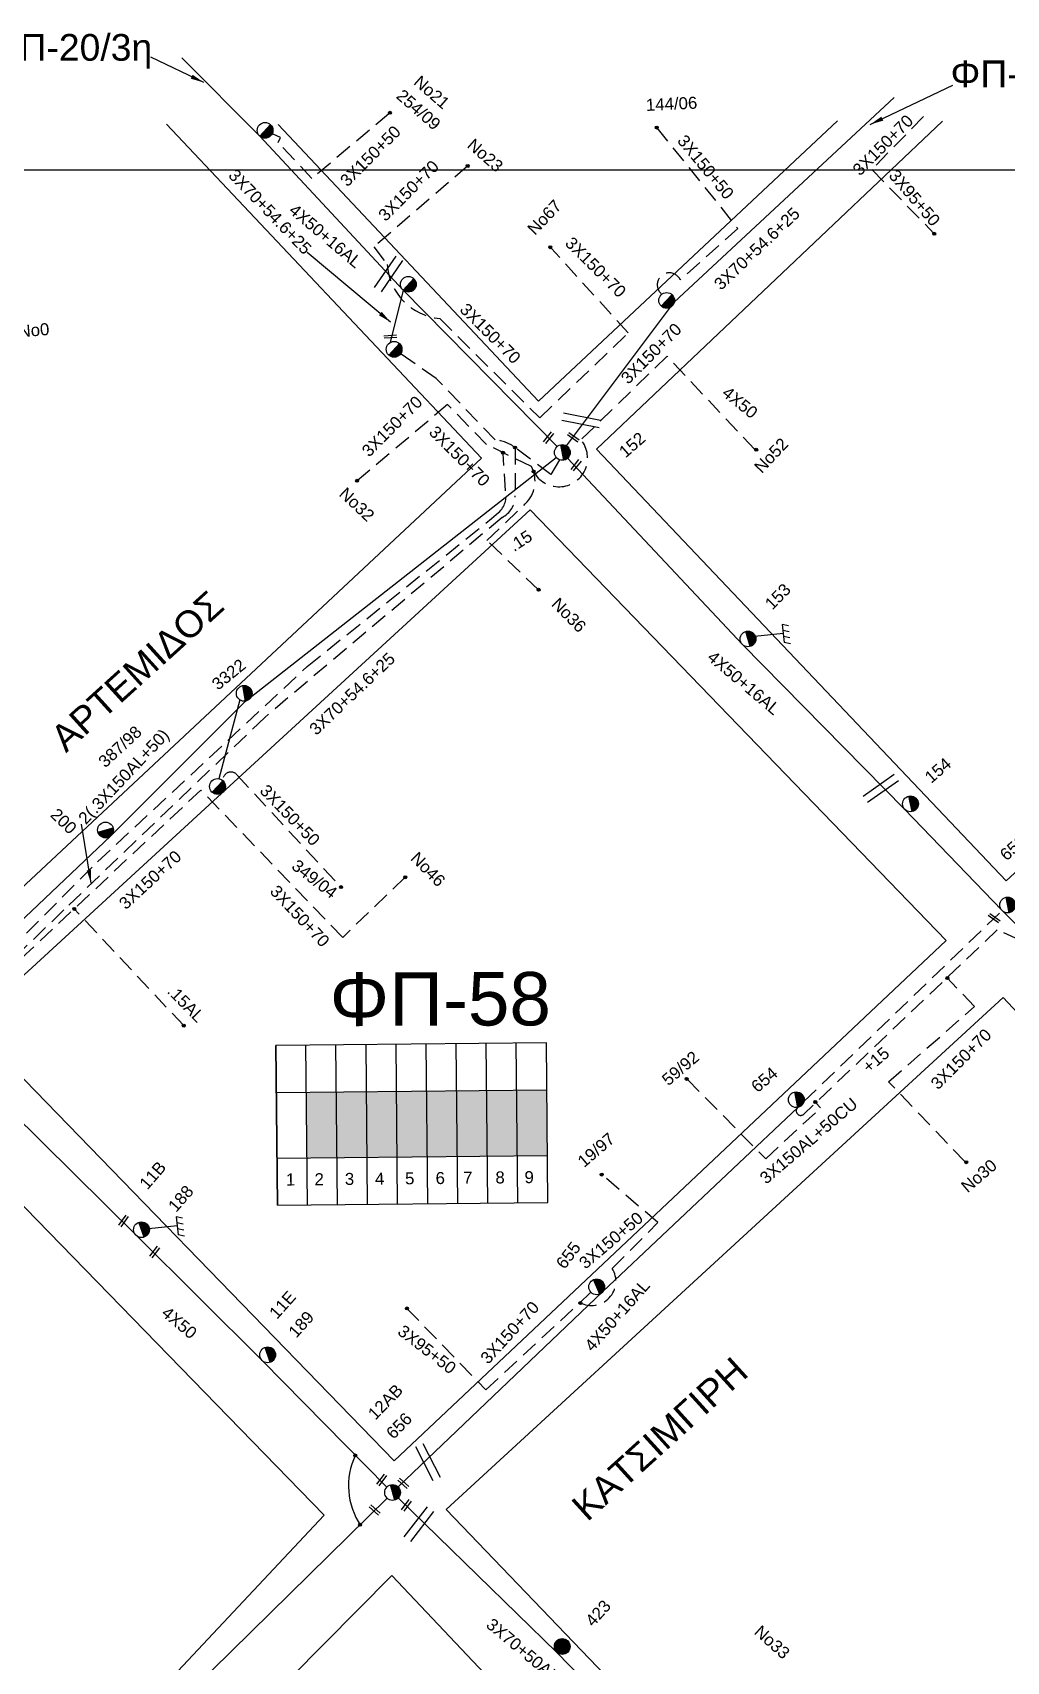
# Model space of a CAD drawing. Header units: millimetres. Extents: x 745 to 5694, y 762 to 3401.
# Drawn here: x 2179.9 to 2325.7, y 1668.1 to 1912.1 of the extents above; entities that cross this region are included whole.
import ezdxf
from ezdxf.enums import TextEntityAlignment as Align

# ---------------------------------------------------------------- set-up
doc = ezdxf.new("R2010")
doc.units = ezdxf.units.MM
doc.linetypes.add('DASHED', pattern=[19.05, 12.7, -6.35])
for name, color, linetype in [('Άγνωστα', 7, 'Continuous'), ('Ασφαλειοκιβώτια Χ.Τ 9 αναχωρήσεων', 7, 'Continuous'), ('Γείωση', 7, 'Continuous'), ('Γυμνά εναέρια ΧΤ και ΦΟΠ (3Φ)   4x50+16AL', 7, 'Continuous'), ('Επιγραφές - Σχήματα', 7, 'Continuous'), ('Καλώδια ΧΤ   3x150AL+50CU', 7, 'DASHED'), ('Μηχανική τομή', 7, 'Continuous'), ('Στύλος Ξύλινος', 7, 'Continuous'), ('Στύλος Ξύλινος @ 1', 7, 'Continuous'), ('Στύλος ΦΜ', 7, 'Continuous'), ('Στύλος ΦΜ @ 1', 7, 'Continuous'), ('Συνδέσεις', 7, 'Continuous'), ('Συνεστραμμένα ΧΤ   3x70+54.6+25 AL', 7, 'SYN_LINE'), ('Τομή', 7, 'Continuous'), ('Υπόβαθρο ΔΕΗ', 7, 'Continuous'), ('Υπόγεια Καλώδια Δικτύου ΧΤ   .15', 7, 'DASHED')]:
    doc.layers.add(name, color=color, linetype=linetype)
doc.styles.add('arial', font='ARIAL.TTF')
doc.styles.get("Standard").update_dxf_attribs({"font": 'ARIAL.TTF'})
doc.linetypes.add('SYN_LINE', pattern='A,0.5,-0.0001,["/\\/\\/\\/",Standard,S=0.1,R=0,X=0,Y=-0.05],-0.25', length=0.7501)
doc.dimstyles.new('ISO-25', dxfattribs={"dimtxt": 2.5, "dimasz": 2.5, "dimexe": 1.25, "dimexo": 0.625, "dimtad": 1, "dimtxsty": 'Standard', "dimcen": 2.5, "dimadec": 0, "dimazin": 0, "dimtfac": 1, "dimtmove": 0, "dimatfit": 3, "dimfxl": 1, "dimarcsym": 0})

# ---------------------------------------------------------------- blocks, each defined once
blk = doc.blocks.new('ΥΠΑΡΧΩΝ ΤΣΙΜΕΝΤΕΝΙΟΣ ΣΤΥΛΟΣ')
at = {"layer": 'Στύλος ΦΜ'}
blk.add_hatch(color=256, dxfattribs=at).paths.add_polyline_path([(-1.29, -2.28, 0.574793), (2.62, 0, 0.268822), (1.3, 2.27)])
blk.add_line((-1.29, -2.28), (1.3, 2.27), dxfattribs=at)
blk.add_circle((0, 0), 2.62, dxfattribs=at)
at = {"layer": 'Στύλος ΦΜ', "flags": 4}
for tag, p in [('ΑΡΙΘΜΟΣ', (-4.68, 8.05)), ('ΤΥΠΟΣ', (-4.91, 3.03))]:
    blk.add_attdef(tag, p, '', height=4, dxfattribs=at)
blk = doc.blocks.new('ΥΠΑΡΧΩΝ ΞΥΛΙΝΟΣ ΣΤΥΛΟΣ')
at = {"layer": 'Στύλος Ξύλινος'}
h = blk.add_hatch(color=7, dxfattribs=at)
h.paths.add_polyline_path([(-2.62, 0, 0.270008), (-1.29, -2.28), (1.3, 2.27, 0.576266)])
h.paths.add_polyline_path([(-1.29, -2.28, 0.574793), (2.62, 0, 0.268822), (1.3, 2.27)])
at = {"layer": 'Στύλος Ξύλινος', "color": 7}
blk.add_line((-1.29, -2.28), (1.3, 2.27), dxfattribs=at)
blk.add_circle((0, 0), 2.62, dxfattribs=at)
at = {"layer": 'Στύλος Ξύλινος', "flags": 4}
for tag, p in [('ΑΡΙΘΜΟΣ', (-4.91, 8.6)), ('ΤΥΠΟΣ', (-4.85, 3.39))]:
    blk.add_attdef(tag, p, '', height=4, dxfattribs=at)
blk = doc.blocks.new('_ΣΥΝΔΕΣΗ')
at = {"layer": 'Συνδέσεις', "linetype": 'SYN_LINE', "ltscale": 40}
blk.add_hatch(color=256, dxfattribs=at).paths.add_polyline_path([(0.5, -0.01, 1), (-0.5, -0.01, 1)])
at = {"layer": 'Συνδέσεις'}
blk.add_circle((0, -0.01), 0.5, dxfattribs=at)
blk = doc.blocks.new('ΑΣΦΑΛΕΙΟΚΙΒΩΤΙΟ ΥΠΟΣΤΑΘΜΟΥ 9 ΑΝΑΧΩΡΗΣΕΩΝ')
at = {"layer": 'Ασφαλειοκιβώτια Χ.Τ 9 αναχωρήσεων', "ltscale": 40}
for p, q in [((-23.8, 40.36), (24.02, 40.36)), ((-9.72, 40.36), (-9.72, -40.64)), ((9.94, 40.36), (9.94, -40.64)), ((-23.8, 31.36), (24.02, 31.36)), ((-23.8, 22.36), (24.02, 22.36)), ((-23.8, 13.36), (24.02, 13.36)), ((-23.8, 4.36), (24.02, 4.36)), ((-23.8, -4.64), (24.02, -4.64)), ((-23.8, -13.64), (24.02, -13.64)), ((-23.8, -22.64), (24.02, -22.64)), ((-23.8, -31.64), (24.02, -31.64))]:
    blk.add_line(p, q, dxfattribs=at)
at = {"layer": 'Ασφαλειοκιβώτια Χ.Τ 9 αναχωρήσεων'}
blk.add_lwpolyline([(-23.8, -40.64), (24.02, -40.64), (24.02, 40.36), (-23.8, 40.36)], close=True, dxfattribs=at)
for s, p in [('1', (-17.96, 37.74)), ('2', (-17.96, 29.17)), ('3', (-17.96, 20.09)), ('4', (-17.96, 11.07)), ('5', (-17.96, 2.06)), ('6', (-17.96, -7.08)), ('7', (-17.96, -15.32)), ('8', (-17.96, -25)), ('9', (-17.96, -33.7))]:
    blk.add_text(s, height=3.6, rotation=270, dxfattribs=at).set_placement(p)
at = {"layer": 'Ασφαλειοκιβώτια Χ.Τ 9 αναχωρήσεων', "ltscale": 40}
for tag, height, p in [('ΟΝΟΜΑ', 5, (-0.16, 44.31)), ('ΚΕΙΜΕΝΟ 1', 2, (17.06, 35.59)), ('ΚΕΙΜΕΝΟ 2', 2, (17.06, 26.88)), ('ΚΕΙΜΕΝΟ 3', 2, (17.06, 17.69)), ('ΚΕΙΜΕΝΟ 4', 2, (17.06, 8.71)), ('ΚΕΙΜΕΝΟ 5', 2, (17.06, -0.13)), ('ΚΕΙΜΕΝΟ 6', 2, (17.06, -9.05)), ('ΚΕΙΜΕΝΟ 7', 2, (17.06, -18.13)), ('ΚΕΙΜΕΝΟ 8', 2, (17.06, -26.85)), ('ΚΕΙΜΕΝΟ 9', 2, (17.06, -35.99)), ('ΣΧ', 2, (-0.1, -42.64))]:
    blk.add_attdef(tag, text='', height=height, dxfattribs=at).set_placement(p, align=Align.MIDDLE_CENTER)
blk = doc.blocks.new('ΤΟΜΗ')
at = {"layer": 'Τομή', "ltscale": 40}
for p, q in [((-5.68, 0), (5.68, 0)), ((5.68, -2.33), (-5.68, -2.33))]:
    blk.add_line(p, q, dxfattribs=at)
blk = doc.blocks.new('ΜΗΧΑΝΙΚΗ ΤΟΜΗ')
at = {"layer": 'Μηχανική τομή', "ltscale": 40}
for p, q in [((-1.89, 0.78), (1.89, 0.78)), ((1.89, 0), (-1.89, 0))]:
    blk.add_line(p, q, dxfattribs=at)
blk = doc.blocks.new('ΓΕΙΩΣΗ')
at = {"layer": 'Γείωση', "ltscale": 40}
for p, q in [((-2.34, 11.45), (-3, 9.45)), ((-0.34, 11.45), (-1, 9.45)), ((1.66, 11.45), (1, 9.45)), ((3.66, 11.45), (3, 9.45)), ((0, 9.45), (0, 0))]:
    blk.add_line(p, q, dxfattribs=at)
blk.add_lwpolyline([(-3, 9.45), (3, 9.45)], dxfattribs=at)

msp = doc.modelspace()

# ---------------------------------------------------------------- hatches: boundary and pattern name
at = {"layer": 'Άγνωστα', "ltscale": 0.2}
for color, points in [(27, [(2220.88, 1753.38), (2220.98, 1743.55), (2225.48, 1743.6), (2225.38, 1753.42)]), (7, [(2225.48, 1743.6), (2229.98, 1743.64), (2229.88, 1753.47), (2225.38, 1753.42)]), (6, [(2225.38, 1753.42), (2225.48, 1743.6), (2229.98, 1743.64), (2229.88, 1753.47)]), (85, [(2229.88, 1753.47), (2229.98, 1743.64), (2234.48, 1743.68), (2234.38, 1753.51)]), (1, [(2234.38, 1753.51), (2234.48, 1743.68), (2238.98, 1743.73), (2238.88, 1753.56)]), (2, [(2238.88, 1753.56), (2238.98, 1743.73), (2243.48, 1743.77), (2243.38, 1753.6)]), (5, [(2243.38, 1753.6), (2243.48, 1743.77), (2247.98, 1743.82), (2247.88, 1753.64)]), (30, [(2247.88, 1753.64), (2247.98, 1743.82), (2252.48, 1743.86), (2252.38, 1753.69)]), (173, [(2252.38, 1753.69), (2252.48, 1743.86), (2256.98, 1743.91), (2256.88, 1753.73)])]:
    msp.add_hatch(color=color, dxfattribs=at).paths.add_polyline_path(points)

# ---------------------------------------------------------------- linework, layer by layer
at = {"layer": 'Άγνωστα', "color": 85, "linetype": 'DASHED', "ltscale": 0.2}
msp.add_lwpolyline([(2233.24, 1899.89), (2221.72, 1890.22), (2216.65, 1895.61), (2217.03, 1896.37), (2214.7, 1897.43)], dxfattribs=at)
at = {"layer": 'Άγνωστα', "color": 30, "linetype": 'DASHED', "ltscale": 0.2}
for points in [[(2313.28, 1899.5), (2305.55, 1891.57)], [(2305.55, 1891.57), (2314.88, 1881.95)]]:
    msp.add_lwpolyline(points, dxfattribs=at)
msp.add_lwpolyline([(2273.36, 1897.79), (2285.47, 1882.74), (2276.86, 1875.04, 1.271096), (2274.1, 1872.89, 12.903626)], format="xyb", dxfattribs=at)
at = {"layer": 'Άγνωστα', "color": 2, "linetype": 'DASHED', "ltscale": 0.2}
for points in [[(2245.05, 1892.1), (2230.99, 1879.97), (2232.98, 1877.35, 0.366663), (2240.85, 1869.25), (2255.82, 1854.37), (2269.07, 1867.09)], [(2274.89, 1863.6), (2262, 1851.08, -1.109111), (2254.9, 1846.34)], [(2159.78, 1766.9, 0.865494), (2165.52, 1763.68), (2189.63, 1787.88), (2221, 1817.13), (2248.61, 1839.28), (2249.67, 1840.21, 0.282925), (2250.68, 1843.45), (2250.36, 1849.02)], [(2329.65, 1775.99), (2327.61, 1776.21), (2324.33, 1777.69), (2295.36, 1750.09, -0.994123), (2294.43, 1751.06, -0.40701)], [(2261.85, 1721.89, 0.772927), (2266.68, 1726.99), (2273.52, 1733.84), (2265.1, 1741.05)]]:
    msp.add_lwpolyline(points, format="xyb", dxfattribs=at)
for points in [[(2269.07, 1867.09), (2257.54, 1879.77)], [(2288.02, 1849.61), (2274.89, 1863.6)], [(2242.03, 1856.35), (2228.48, 1844.95)], [(2254.59, 1847.09), (2247.87, 1850.36), (2242.03, 1856.35)], [(2319.5, 1742.96), (2308.06, 1754.94), (2320.92, 1766.2), (2316.8, 1770.52)], [(2247.74, 1708.79), (2263.49, 1723.41)], [(2235.93, 1720.99), (2247.74, 1708.79)]]:
    msp.add_lwpolyline(points, dxfattribs=at)
at = {"layer": 'Άγνωστα', "color": 5}
msp.add_lwpolyline([(2258.42, 1850.07), (2235.31, 1873.56)], dxfattribs=at)
at = {"layer": 'Άγνωστα', "color": 30, "linetype": 'SYN_LINE', "ltscale": 20}
msp.add_lwpolyline([(2259.85, 1850.17), (2275.4, 1870.93)], dxfattribs=at)
at = {"layer": 'Άγνωστα', "color": 5, "linetype": 'DASHED', "ltscale": 0.2}
for points in [[(2258.79, 1848.08), (2257.49, 1845.88), (2252.14, 1849.92, 0.142278), (2249.16, 1851.06), (2240.32, 1860.29), (2234.99, 1863.97)], [(2252.14, 1849.92), (2252.16, 1842.7, -0.283017), (2250.18, 1839.45), (2214.65, 1809.51), (2184.58, 1780.68), (2165.86, 1762.62, -1.059269), (2159.21, 1767.54, -2.253577)]]:
    msp.add_lwpolyline(points, format="xyb", dxfattribs=at)
at = {"layer": 'Άγνωστα', "color": 85}
msp.add_lwpolyline([(2163.9, 1765.53), (2191.62, 1791.79), (2211.78, 1811.96), (2258.27, 1848.46)], dxfattribs=at)
at = {"layer": 'Άγνωστα', "color": 1, "linetype": 'DASHED', "ltscale": 0.2}
for points in [[(2205.09, 1798.63), (2168.25, 1764.07)], [(2235.67, 1785.56), (2226.32, 1776.57), (2205.09, 1798.63)], [(2202.52, 1763.35), (2186.12, 1780.83)]]:
    msp.add_lwpolyline(points, dxfattribs=at)
at = {"layer": 'Άγνωστα', "color": 6}
msp.add_lwpolyline([(2329.81, 1775.83), (2325, 1780.63), (2310.44, 1795.79)], dxfattribs=at)
at = {"layer": 'Άγνωστα', "color": 173}
msp.add_lwpolyline([(2303.43, 1624.46), (2281.16, 1646.1), (2258.4, 1669.48), (2234.64, 1692.6)], dxfattribs=at)
at = {"layer": 'Γυμνά εναέρια ΧΤ και ΦΟΠ (3Φ)   4x50+16AL', "color": 85}
msp.add_lwpolyline([(2310.44, 1795.79), (2286.18, 1820.42), (2260, 1848.33)], dxfattribs=at)
at = {"layer": 'Γυμνά εναέρια ΧΤ και ΦΟΠ (3Φ)   4x50+16AL', "color": 2, "linetype": 'DASHED', "ltscale": 0.2}
msp.add_lwpolyline([(2295.38, 1751.99), (2325.05, 1780.59)], dxfattribs=at)
at = {"layer": 'Γυμνά εναέρια ΧΤ και ΦΟΠ (3Φ)   4x50+16AL', "color": 27}
for points in [[(2232.95, 1694.24), (2214.3, 1713.16), (2195.43, 1731.89), (2162.44, 1764.49)], [(2200.92, 1661.07), (2232.97, 1692.57)]]:
    msp.add_lwpolyline(points, dxfattribs=at)
at = {"layer": 'Γυμνά εναέρια ΧΤ και ΦΟΠ (3Φ)   4x50+16AL', "color": 2, "linetype": 'Continuous', "ltscale": 0.2}
msp.add_lwpolyline([(2234.61, 1694.26), (2265.29, 1723.51), (2294.45, 1751.09)], dxfattribs=at)
at = {"layer": 'Επιγραφές - Σχήματα', "color": 85, "linetype": 'DASHED', "ltscale": 0.2}
msp.add_line((2210.51, 1800.88), (2226.07, 1784.08), dxfattribs=at)
at = {"layer": 'Επιγραφές - Σχήματα'}
msp.add_lwpolyline([(780.39, 1891.51), (3073.89, 1891.51), (3073.89, 778.3), (780.39, 778.3)], close=True, dxfattribs=at)
at = {"layer": 'Επιγραφές - Σχήματα', "color": 85, "linetype": 'DASHED', "ltscale": 0.2}
msp.add_arc((2209.58, 1800.11), 1.21, 40.0025, 183.6423, dxfattribs=at)
at = {"layer": 'Επιγραφές - Σχήματα', "ltscale": 0.2}
msp.add_arc((2237.9, 1694.43), 10.71, 154.9678, 213.8052, dxfattribs=at)
at = {"layer": 'Καλώδια ΧΤ   3x150AL+50CU', "color": 2, "ltscale": 0.2}
msp.add_lwpolyline([(2277.93, 1755.29), (2289.65, 1743.4), (2297.87, 1751.02), (2297.14, 1751.79)], dxfattribs=at)
at = {"layer": 'Συνεστραμμένα ΧΤ   3x70+54.6+25 AL', "color": 85, "linetype": 'SYN_LINE', "ltscale": 15}
msp.add_line((2210.93, 1812.14), (2207.8, 1800.33), dxfattribs=at)
at = {"layer": 'Συνεστραμμένα ΧΤ   3x70+54.6+25 AL', "color": 85, "linetype": 'SYN_LINE', "ltscale": 20}
msp.add_lwpolyline([(2235.35, 1873.51), (2213.84, 1896.63), (2202.22, 1908.28)], dxfattribs=at)
at = {"layer": 'Συνεστραμμένα ΧΤ   3x70+54.6+25 AL', "color": 30, "linetype": 'SYN_LINE', "ltscale": 20}
msp.add_lwpolyline([(2275.97, 1871.69), (2308.87, 1902.33)], dxfattribs=at)
at = {"layer": 'Συνεστραμμένα ΧΤ   3x70+54.6+25 AL', "color": 5, "linetype": 'SYN_LINE', "ltscale": 10}
msp.add_lwpolyline([(2235.35, 1873.52), (2233.44, 1865.66)], dxfattribs=at)
at = {"layer": 'Υπόβαθρο ΔΕΗ'}
for points in [[(2199.96, 1898.35), (2247.11, 1848.33), (2164.24, 1770.88), (2102.37, 1834.03), (2166.57, 1897.78)], [(2300.39, 1898.84), (2255.65, 1856.89), (2216.66, 1898.29)], [(2391, 1899.76), (2418.07, 1870.3), (2325.64, 1785.03), (2264.31, 1849.67), (2316.14, 1898.79)], [(2170.53, 1763.57), (2254.37, 1840.62), (2316.67, 1776.12), (2234.05, 1698.16), (2170.53, 1763.57)], [(2325.21, 1767.56), (2241.8, 1690.88), (2302.62, 1627.51), (2385.81, 1702.77), (2325.21, 1767.56)], [(2162.67, 1752.6), (2104.26, 1697.32), (2175.2, 1638.45), (2223.57, 1690.05), (2162.67, 1752.6)], [(2233.66, 1681.01), (2183.24, 1630.02), (2250.69, 1572.18), (2294.34, 1616.82), (2233.66, 1681.01)]]:
    msp.add_lwpolyline(points, dxfattribs=at)
at = {"layer": 'Υπόγεια Καλώδια Δικτύου ΧΤ   .15', "color": 2, "linetype": 'DASHED', "ltscale": 0.2}
msp.add_lwpolyline([(2255.65, 1828.63), (2247.92, 1836), (2253.66, 1841.49, 0.332528), (2254.59, 1847.09, -1.642051)], format="xyb", dxfattribs=at)

# ---------------------------------------------------------------- block references
at = {"layer": 'Ασφαλειοκιβώτια Χ.Τ 9 αναχωρήσεων', "xscale": 0.499999999999968, "yscale": 0.499999999999968, "zscale": 0.499999999999968, "rotation": 90.56255552982115}
msp.add_blockref('ΑΣΦΑΛΕΙΟΚΙΒΩΤΙΟ ΥΠΟΣΤΑΘΜΟΥ 9 ΑΝΑΧΩΡΗΣΕΩΝ', (2236.61, 1748.56), dxfattribs=at)
at = {"layer": 'Γείωση'}
for p, xscale, yscale, zscale, rotation in [((2288.05, 1821.62), 0.4499999999997949, 0.4499999999997949, 0.4499999999997949, 276.1070619728341), ((2197.32, 1732.9), 0.4499999999997964, 0.4499999999997964, 0.4499999999997964, 276.1070619728359)]:
    msp.add_blockref('ΓΕΙΩΣΗ', p, dxfattribs=dict(at, xscale=xscale, yscale=yscale, zscale=zscale, rotation=rotation))
at = {"layer": 'Μηχανική τομή'}
for p, xscale, yscale, zscale, rotation in [((2233.46, 1866.35), 0.5000000000001072, 0.5000000000001072, 0.5000000000001072, 3.493573179099646), ((2257.29, 1851.28), 0.5000000000001371, 0.5000000000001371, 0.5000000000001371, 52.06528293166125), ((2260.97, 1851.62), 0.500000000000188, 0.500000000000188, 0.500000000000188, 144.6680282143137), ((2261.42, 1847.16), 0.5000000000001371, 0.5000000000001371, 0.5000000000001371, 52.06528293166125), ((2323.98, 1779.59), 0.500000000000188, 0.500000000000188, 0.500000000000188, 144.6680282143137), ((2193.35, 1734.22), 0.499999999999987, 0.499999999999987, 0.499999999999987, 233.5417678516444), ((2198.01, 1729.56), 0.499999999999987, 0.499999999999987, 0.499999999999987, 233.5417678516444), ((2232, 1695.43), 0.4999999999999984, 0.4999999999999984, 0.4999999999999984, 233.5417678516453), ((2235.28, 1694.65), 0.4999999999998888, 0.4999999999998888, 0.4999999999998888, 318.0999904324225), ((2230.98, 1690.67), 0.4999999999998888, 0.4999999999998888, 0.4999999999998888, 318.0999904324225), ((2235.71, 1691.6), 0.4999999999999984, 0.4999999999999984, 0.4999999999999984, 233.5417678516453)]:
    msp.add_blockref('ΜΗΧΑΝΙΚΗ ΤΟΜΗ', p, dxfattribs=dict(at, xscale=xscale, yscale=yscale, zscale=zscale, rotation=rotation))
at = {"layer": 'Στύλος Ξύλινος @ 1', "ltscale": 40}
ref = msp.add_blockref('ΥΠΑΡΧΩΝ ΞΥΛΙΝΟΣ ΣΤΥΛΟΣ', (2259.19, 1670.36), dxfattribs=dict(at, xscale=0.4499999999997636, yscale=0.4499999999997636, zscale=0.4499999999997636, rotation=48.06578604383215))
ref.add_attrib('ΤΥΠΟΣ', '423', (2263.82, 1673.2), dxfattribs={"layer": 'Στύλος Ξύλινος', "height": 1.8, "rotation": 48.0658, "flags": 4})
at = {"layer": 'Στύλος ΦΜ @ 1', "ltscale": 40, "xscale": 0.4499999999996779, "yscale": 0.4499999999996779, "zscale": 0.4499999999996779, "rotation": 346.8465568456768}
for p in [(2214.7, 1897.43), (2236.15, 1874.38), (2274.82, 1871.96), (2234.02, 1864.64), (2207.58, 1799.17)]:
    msp.add_blockref('ΥΠΑΡΧΩΝ ΤΣΙΜΕΝΤΕΝΙΟΣ ΣΤΥΛΟΣ', p, dxfattribs=at)
at = {"layer": 'Στύλος ΦΜ @ 1', "ltscale": 40}
ref = msp.add_blockref('ΥΠΑΡΧΩΝ ΤΣΙΜΕΝΤΕΝΙΟΣ ΣΤΥΛΟΣ', (2259.2, 1849.19), dxfattribs=dict(at, xscale=0.4499999999997527, yscale=0.4499999999997527, zscale=0.4499999999997527, rotation=41.17878022142287))
ref.add_attrib('ΤΥΠΟΣ', '152', (2268.67, 1848.28), dxfattribs={"layer": 'Στύλος ΦΜ', "height": 1.8, "rotation": 41.1788, "flags": 4})
ref = msp.add_blockref('ΥΠΑΡΧΩΝ ΤΣΙΜΕΝΤΕΝΙΟΣ ΣΤΥΛΟΣ', (2287, 1821.26), dxfattribs=dict(at, xscale=0.4499999999995706, yscale=0.4499999999995706, zscale=0.4499999999995706, rotation=45.78758538520257))
ref.add_attrib('ΤΥΠΟΣ', '153', (2290.64, 1825.49), dxfattribs={"layer": 'Στύλος ΦΜ', "height": 1.8, "rotation": 45.7876, "flags": 4})
ref = msp.add_blockref('ΥΠΑΡΧΩΝ ΤΣΙΜΕΝΤΕΝΙΟΣ ΣΤΥΛΟΣ', (2211.58, 1813.12), dxfattribs=dict(at, xscale=0.4499999999996602, yscale=0.4499999999996602, zscale=0.4499999999996602, rotation=39.21183003323419))
ref.add_attrib('ΤΥΠΟΣ', '3322', (2207.66, 1813.49), dxfattribs={"layer": 'Στύλος ΦΜ', "height": 1.8, "rotation": 39.2118, "flags": 4})
ref = msp.add_blockref('ΥΠΑΡΧΩΝ ΤΣΙΜΕΝΤΕΝΙΟΣ ΣΤΥΛΟΣ', (2311.33, 1796.56), dxfattribs=dict(at, xscale=0.4499999999997835, yscale=0.4499999999997835, zscale=0.4499999999997835, rotation=40.95267423714073))
ref.add_attrib('ΤΥΠΟΣ', '154', (2314.44, 1799.54), dxfattribs={"layer": 'Στύλος ΦΜ', "height": 1.8, "rotation": 40.9527, "flags": 4})
ref = msp.add_blockref('ΥΠΑΡΧΩΝ ΤΣΙΜΕΝΤΕΝΙΟΣ ΣΤΥΛΟΣ', (2190.81, 1792.64), dxfattribs=dict(at, xscale=0.4499999999996931, yscale=0.4499999999996931, zscale=0.4499999999996931, rotation=316.116444286136))
ref.add_attrib('ΤΥΠΟΣ', '200', (2182.41, 1794.78), dxfattribs={"layer": 'Στύλος ΦΜ', "height": 1.8, "rotation": 316.1164, "flags": 4})
ref = msp.add_blockref('ΥΠΑΡΧΩΝ ΤΣΙΜΕΝΤΕΝΙΟΣ ΣΤΥΛΟΣ', (2325.89, 1781.41), dxfattribs=dict(at, xscale=0.4499999999998218, yscale=0.4499999999998218, zscale=0.4499999999998218, rotation=41.00104236756894))
ref.add_attrib('ΤΥΠΟΣ', '653', (2325.7, 1787.93), dxfattribs={"layer": 'Στύλος ΦΜ', "height": 1.8, "rotation": 41.001, "flags": 4})
ref = msp.add_blockref('ΥΠΑΡΧΩΝ ΤΣΙΜΕΝΤΕΝΙΟΣ ΣΤΥΛΟΣ', (2294.24, 1752.25), dxfattribs=dict(at, xscale=0.4499999999996205, yscale=0.4499999999996205, zscale=0.4499999999996205, rotation=40.22585232681138))
ref.add_attrib('ΤΥΠΟΣ', '654', (2288.43, 1753.21), dxfattribs={"layer": 'Στύλος ΦΜ', "height": 1.8, "rotation": 40.2259, "flags": 4})
ref = msp.add_blockref('ΥΠΑΡΧΩΝ ΤΣΙΜΕΝΤΕΝΙΟΣ ΣΤΥΛΟΣ', (2196.2, 1732.78), dxfattribs=dict(at, xscale=0.4499999999996079, yscale=0.4499999999996079, zscale=0.4499999999996079, rotation=49.06426849329733))
ref.add_attrib('ΤΥΠΟΣ', '11B', (2197.08, 1738.66), dxfattribs={"layer": 'Στύλος ΦΜ', "height": 1.8, "rotation": 49.0643, "flags": 4})
ref.add_attrib('ΑΡΙΘΜΟΣ', '188', (2201.38, 1735.28), dxfattribs={"layer": 'Στύλος ΦΜ', "height": 1.8, "rotation": 49.0643, "flags": 4})
ref = msp.add_blockref('ΥΠΑΡΧΩΝ ΤΣΙΜΕΝΤΕΝΙΟΣ ΣΤΥΛΟΣ', (2264.35, 1724.22), dxfattribs=dict(at, xscale=0.4499999999995483, yscale=0.4499999999995483, zscale=0.4499999999995483, rotation=53.02011221144605))
ref.add_attrib('ΤΥΠΟΣ', '655', (2259.55, 1726.75), dxfattribs={"layer": 'Στύλος ΦΜ', "height": 1.8, "rotation": 53.0201, "flags": 4})
ref = msp.add_blockref('ΥΠΑΡΧΩΝ ΤΣΙΜΕΝΤΕΝΙΟΣ ΣΤΥΛΟΣ', (2215.09, 1714.04), dxfattribs=dict(at, xscale=0.4499999999996429, yscale=0.4499999999996429, zscale=0.4499999999996429, rotation=48.16049799354045))
ref.add_attrib('ΤΥΠΟΣ', '11E', (2216.49, 1719.28), dxfattribs={"layer": 'Στύλος ΦΜ', "height": 1.8, "rotation": 48.1605, "flags": 4})
ref.add_attrib('ΑΡΙΘΜΟΣ', '189', (2219.37, 1716.45), dxfattribs={"layer": 'Στύλος ΦΜ', "height": 1.8, "rotation": 48.1605, "flags": 4})
ref = msp.add_blockref('ΥΠΑΡΧΩΝ ΤΣΙΜΕΝΤΕΝΙΟΣ ΣΤΥΛΟΣ', (2233.79, 1693.42), dxfattribs=dict(at, xscale=0.4499999999998215, yscale=0.4499999999998215, zscale=0.4499999999998215, rotation=45.89383614196498))
ref.add_attrib('ΤΥΠΟΣ', '12AB', (2231.21, 1704.17), dxfattribs={"layer": 'Στύλος ΦΜ', "height": 1.8, "rotation": 45.8938, "flags": 4})
ref.add_attrib('ΑΡΙΘΜΟΣ', '656', (2233.94, 1701.29), dxfattribs={"layer": 'Στύλος ΦΜ', "height": 1.8, "rotation": 45.8938, "flags": 4})
at = {"layer": 'Συνδέσεις', "xscale": 0.4499999999998181, "yscale": 0.4499999999998181, "zscale": 0.4499999999998181}
for p in [(2233.38, 1900.07), (2273.34, 1897.86), (2245.05, 1892.1), (2314.88, 1881.95), (2257.39, 1879.94), (2250.32, 1849.17), (2252.14, 1849.93), (2288.24, 1849.61), (2228.48, 1844.96), (2254.9, 1846.35), (2255.65, 1828.64), (2235.68, 1785.57), (2226.08, 1784.09), (2186.12, 1780.83), (2316.87, 1770.48), (2202.52, 1763.35), (2277.82, 1755.37), (2297.08, 1751.91), (2319.67, 1742.9), (2265.1, 1741.05), (2235.93, 1720.99), (2261.91, 1721.79), (2228.2, 1698.97), (2228.93, 1688.6)]:
    msp.add_blockref('_ΣΥΝΔΕΣΗ', p, dxfattribs=at)
at = {"layer": 'Τομή'}
for p, xscale, yscale, zscale, rotation in [((2233.68, 1875.59), 0.5000000000001762, 0.5000000000001762, 0.5000000000001762, 235.3449274246708), ((2261.93, 1853.44), 0.5000000000001734, 0.5000000000001734, 0.5000000000001734, 168.8468620640037), ((2307.23, 1798.4), 0.5000000000001773, 0.5000000000001773, 0.5000000000001773, 215.0876340432267), ((2239.62, 1698.24), 0.4999999999999873, 0.4999999999999873, 0.4999999999999873, 296.8981829702686), ((2238.19, 1688.31), 0.50000000000008, 0.50000000000008, 0.50000000000008, 232.2146796116712)]:
    msp.add_blockref('ΤΟΜΗ', p, dxfattribs=dict(at, xscale=xscale, yscale=yscale, zscale=zscale, rotation=rotation))

# ---------------------------------------------------------------- texts
at = {"layer": 'Άγνωστα', "char_height": 1.8, "attachment_point": 1, "style": 'arial'}
for s, insert, width, rotation in [('3X150+50', (2225.75, 1890.15), 18.0383, 45.0692), ('3X150+70', (2302.49, 1891.78), 18.0383, 45.0692), ('3X150+50', (2277.7, 1896.97), 18.0383, 309.5301), ('3X150+70', (2231.47, 1884.96), 18.0383, 45.0692), ('3X95+50', (2309.33, 1891.77), 18.0383, 310.6225), ('3X150+70', (2260.76, 1881.66), 18.0383, 315.0692), ('3X150+70', (2244.98, 1871.73), 13.7053, 315.0692), ('3X150+70', (2267.8, 1860.57), 18.0383, 45.0692), ('3X150+70', (2229, 1849.67), 18.0383, 45.0692), ('4X50', (2284.1, 1859.23), 69.1904, 320.9129), ('3X150+70', (2240.37, 1853.36), 18.0383, 315.0692), ('3X70+54.6+25', (2221.13, 1808.03), 69.1904, 43.5362), ('2(.3X150AL+50)', (2186.56, 1794.6), 69.1904, 46.6687), ('3X150+50', (2215.07, 1799.65), 68.8224, 314.0102), ('3X150+70', (2192.63, 1781.95), 69.1904, 42.5581), ('3X150+70', (2216.61, 1784.58), 69.1904, 313.2842), ('.15AL', (2201.2, 1769.62), 69.1904, 314.5185), ('3X150+70', (2314.18, 1754.92), 69.1904, 44.8532), ('3X150+50', (2261.5, 1728.16), 69.1904, 40.1859), ('4X50', (2200.2, 1721.44), 69.1904, 319.9774), ('3X150+70', (2246.77, 1713.74), 69.1904, 47.5238), ('3X95+50', (2235.49, 1718.67), 69.1904, 322.2912), ('3X70+50AL+13/5', (2248.8, 1674.75), 69.1904, 320.0955)]:
    msp.add_mtext(s, dxfattribs=dict(at, insert=insert, width=width, rotation=rotation))
at = {"layer": 'Γυμνά εναέρια ΧΤ και ΦΟΠ (3Φ)   4x50+16AL', "char_height": 1.8, "width": 69.1904, "attachment_point": 1, "style": 'arial'}
for insert, rotation in [((2219.28, 1886.58), 319.8083), ((2281.92, 1819.64), 319.8083), ((2262.37, 1715.59), 48.6841)]:
    msp.add_mtext('4X50+16AL', dxfattribs=dict(at, insert=insert, rotation=rotation))
at = {"layer": 'Επιγραφές - Σχήματα', "ltscale": 0.2, "char_height": 4, "width": 30.8102, "attachment_point": 1}
for s, insert in [('ΦΠ-20/3η', (2173.47, 1911.86)), ('ΦΠ-93/3η', (2317.33, 1907.9))]:
    msp.add_mtext(s, dxfattribs=dict(at, insert=insert))
at = {"layer": 'Επιγραφές - Σχήματα', "attachment_point": 1, "style": 'arial'}
for s, insert, char_height, width, rotation in [('Νο21', (2237.99, 1905.8), 1.8, 70.4383, 318.8327), ('254/09', (2235.38, 1903.74), 1.8, 70.4383, 318.8327), ('144/06', (2271.68, 1902.13), 1.8, 70.4383, 2.6958), ('Nο23', (2246, 1896.35), 1.8, 70.4383, 318.8327), ('Nο67', (2253.81, 1882.85), 1.8, 70.4383, 46.522), ('36Nο0', (2174.93, 1867.99), 1.8, 69.1904, 4.6934), ('Nο52', (2287.75, 1847.19), 1.8, 70.4383, 46.522), ('Nο32', (2226.88, 1844.13), 1.8, 69.1904, 316.6285), ('APTEMIΔOΣ', (2182.21, 1807.08), 4, 69.1904, 42.1965), ('Nο36', (2258.73, 1827.62), 1.8, 69.1904, 314.5185), ('387/98', (2189.55, 1803.19), 1.8, 69.1904, 42.9087), ('Nο46', (2237.64, 1789.54), 1.8, 69.1904, 314.5185), ('349/04', (2219.62, 1788.38), 1.8, 69.1904, 322.2912), ('ΦΠ-58', (2224.35, 1771.32), 8, 69.1904, 0.1115), ('59/92', (2273.91, 1755.61), 1.8, 69.1904, 40.4843), ('19/97', (2261.29, 1743.37), 1.8, 69.1904, 40.4843), ('Nο30', (2318.71, 1739.59), 1.8, 69.1904, 40.4843), ('KATΣIMΓIPH', (2260.25, 1691.9), 4, 69.1904, 42.1965), ('Nο33', (2288.99, 1673.69), 1.8, 69.1904, 318.1176)]:
    msp.add_mtext(s, dxfattribs=dict(at, insert=insert, char_height=char_height, width=width, rotation=rotation))
at = {"layer": 'Καλώδια ΧΤ   3x150AL+50CU', "insert": (2288.56, 1740.88), "char_height": 1.8, "width": 69.1904, "attachment_point": 1, "rotation": 40.4843, "style": 'arial'}
msp.add_mtext('3X150AL+50CU', dxfattribs=at)
at = {"layer": 'Συνεστραμμένα ΧΤ   3x70+54.6+25 AL', "char_height": 1.8, "width": 69.1904, "attachment_point": 1, "style": 'arial'}
for insert, rotation in [((2210.38, 1891.82), 313.9012), ((2281.73, 1874.69), 43.5362)]:
    msp.add_mtext('3X70+54.6+25', dxfattribs=dict(at, insert=insert, rotation=rotation))
at = {"layer": 'Υπόγεια Καλώδια Δικτύου ΧΤ   .15', "char_height": 1.8, "width": 69.1904, "attachment_point": 1, "style": 'arial'}
for s, insert, rotation in [('.15', (2250.99, 1835.77), 33.001), ('+15', (2303.95, 1757.53), 40.4843)]:
    msp.add_mtext(s, dxfattribs=dict(at, insert=insert, rotation=rotation))

# ---------------------------------------------------------------- leaders
at = {"layer": 'Επιγραφές - Σχήματα', "ltscale": 40}
for points in [[(2205.51, 1904.61), (2197.59, 1908.38)], [(2305.31, 1898.33), (2317.65, 1904.19)], [(2233.49, 1868.71), (2221.02, 1879.14)], [(2188.64, 1784.66), (2187.21, 1793.53)]]:
    msp.add_leader(points, dimstyle='ISO-25', override={"dimasz": 2, "dimtad": 0}, dxfattribs=at)

doc.saveas('drawing.dxf')
